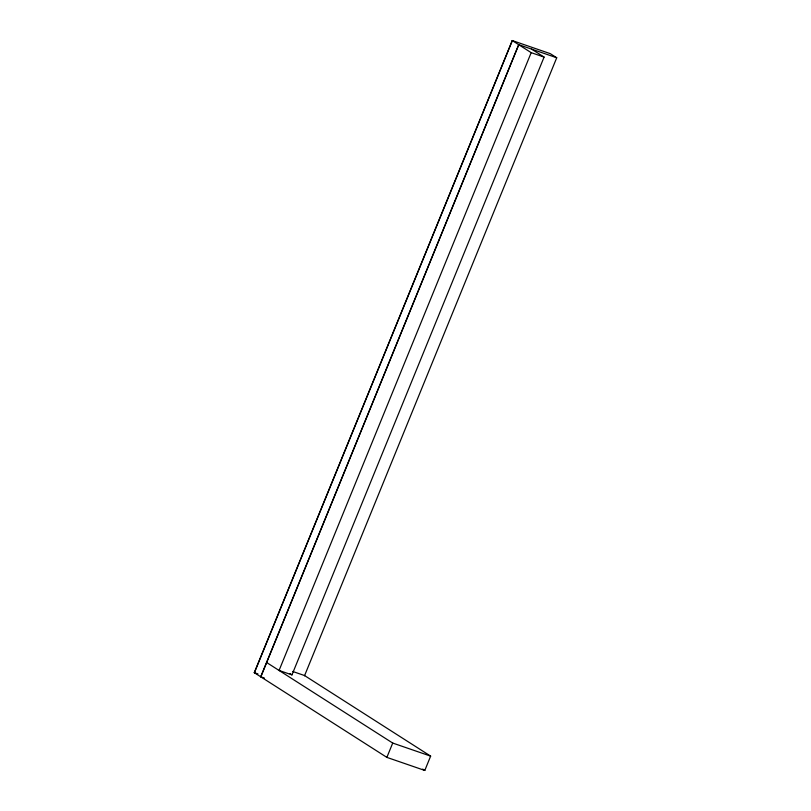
<?xml version="1.0" encoding="UTF-8"?>
<svg xmlns="http://www.w3.org/2000/svg" width="811" height="811" viewBox="0 0 811 811"><rect width="100%" height="100%" fill="white"/><g stroke="black" fill="none" stroke-linecap="round" stroke-linejoin="round"><path stroke-width="1.22" d="M292.639 671.447L304.49 675.522L430.641 756.126L424.802 770.45L386.867 757.383L254.279 672.674L512.238 40.55L550.284 53.658L556.721 57.763L304.5 675.816M254.39 672.714L512.359 40.591M260.828 676.83L518.797 44.706M512.238 40.55L531.185 52.654L279.065 670.444L291.96 674.894L544.08 57.094L531.58 49.106M386.867 757.383L392.717 743.058L266.566 662.465M556.721 57.763L518.685 44.666L260.716 676.79L264.386 678.057M531.185 52.654L544.08 57.094M254.279 672.674L257.949 673.941M392.717 743.058L430.641 756.126M289.882 673.556L291.96 674.894M422.673 769.092L424.802 770.45"/></g></svg>
